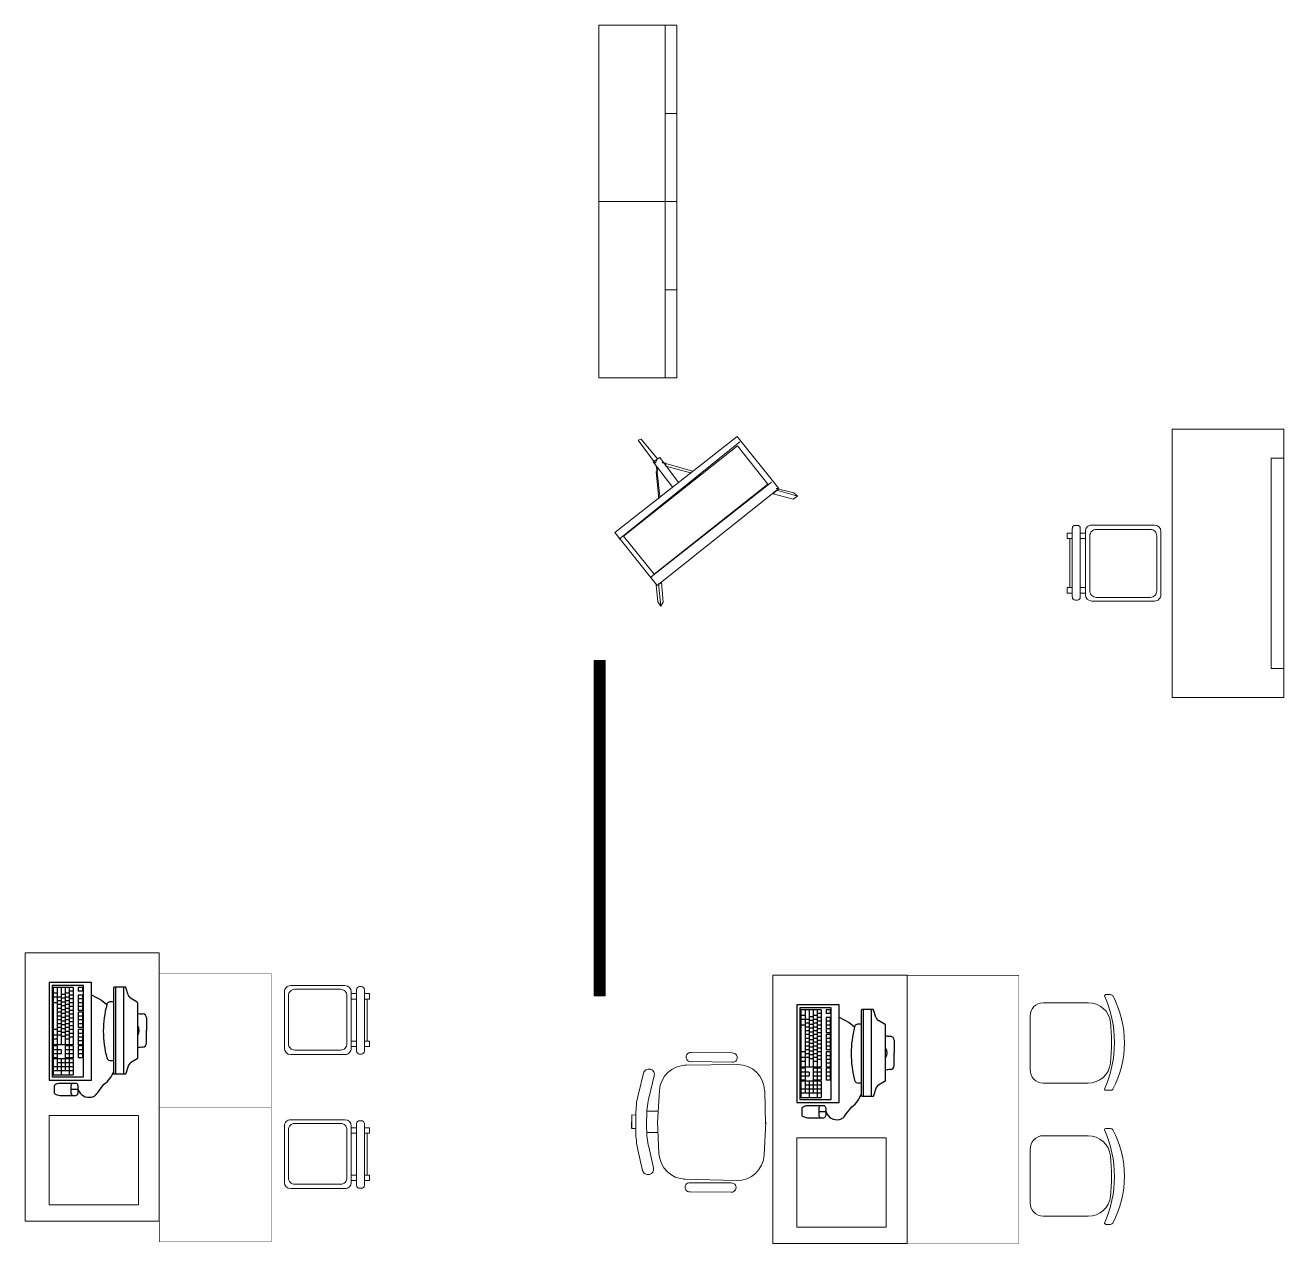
# Model space of a CAD drawing. Header units: millimetres. Extents: x -217756 to 263180, y 55413 to 130608.
# Drawn here: x -69696 to -64066, y 56005 to 61456 of the extents above; entities that cross this region are included whole.
import ezdxf

# ---------------------------------------------------------------- set-up
doc = ezdxf.new("R2010")
doc.units = ezdxf.units.MM
doc.linetypes.add('HIDDEN', pattern=[6, 4, -2])
doc.layers.add('ТХ_корр_25.03.26', color=1, linetype='Continuous', lineweight=30, plot=False)
doc.layers.add('ТХ_мебель передв', color=250, linetype='Continuous', lineweight=13)
doc.layers.add('ТХ_ОСНОВНОЙ', color=103, linetype='Continuous', lineweight=25)

# ---------------------------------------------------------------- blocks, each defined once
blk = doc.blocks.new('стул №3-5')
at = {"linetype": 'ByBlock', "extrusion": (-6.19742e-05, 0.000470712, 1)}
for p, q in [((-15372.7, 16664.9, 196.8), (-15348.5, 16664.9, 196.8)), ((-15372.7, 16664.9, 196.8), (-15372.7, 16641.7, 196.8)), ((-15348.5, 16641.7, 196.8), (-15348.5, 16664.9, 196.8)), ((-15128.7, 16664.9, 196.8), (-15104.4, 16664.9, 196.8)), ((-15128.7, 16664.9, 196.8), (-15128.7, 16641.7, 196.8)), ((-15104.4, 16641.7, 196.8), (-15104.4, 16664.9, 196.8)), ((-15407, 16627.7, 196.8), (-15407, 16619.9, 196.8)), ((-15086.8, 16641.7, 196.8), (-15393.1, 16641.7, 196.8)), ((-15348.5, 16653.3, 196.8), (-15128.7, 16653.3, 196.8)), ((-15072.8, 16619.9, 196.8), (-15072.8, 16627.7, 196.8)), ((-15393.1, 16605.9, 196.8), (-15086.8, 16605.9, 196.9)), ((-15372.7, 16605.9, 196.8), (-15372.7, 16583.2, 196.9)), ((-15348.5, 16583.2, 196.9), (-15348.5, 16605.9, 196.8)), ((-15128.7, 16605.9, 196.9), (-15128.7, 16583.2, 196.9)), ((-15104.4, 16583.2, 196.9), (-15104.4, 16605.9, 196.9))]:
    blk.add_line(p, q, dxfattribs=at)
at = {"ltscale": 100, "extrusion": (-6.19742e-05, 0.000470712, 1), "elevation": 205.6}
for points in [[(-15379.9, 16582.9), (-15097, 16582.9, -0.414169), (-15068.3, 16554.2), (-15068.3, 16274.2, -0.414258), (-15097, 16245.5), (-15379.9, 16245.5, -0.414169), (-15408.6, 16274.2), (-15408.6, 16554.2, -0.414258)], [(-15360.2, 16563.2), (-15113.6, 16563.2, -0.414214), (-15084.9, 16534.4), (-15084.9, 16292.6, -0.414214), (-15113.6, 16263.9), (-15360.2, 16263.9, -0.414214), (-15388.9, 16292.6), (-15388.9, 16534.4, -0.414214)]]:
    blk.add_lwpolyline(points, format="xyb", close=True, dxfattribs=at)
at = {"linetype": 'ByBlock', "extrusion": (-6.19742e-05, 0.000470712, 1)}
for centre, start, end in [((-15393, 16627.6, 205.6), 90, 180), ((-15393, 16619.8, 205.6), 180, 270), ((-15086.8, 16627.6, 205.6), 0, 90), ((-15086.8, 16619.8, 205.6), 270, 0)]:
    blk.add_arc(centre, 13.9, start, end, dxfattribs=at)
blk = doc.blocks.new('A$C3cc2d96b')
at = {"layer": 'ТХ_мебель передв', "xscale": -1, "rotation": 90}
blk.add_blockref('стул №3-5', (169863.8, -86789.4, -197), dxfattribs=at)
blk = doc.blocks.new('A$C34cbd993')
at = {"extrusion": (6.1078e-05, -0.000470829, 1)}
for p, q in [((148663.5, -73449.3, 0.1), (148663.5, -73705.8, 0)), ((148753.5, -73449.3, 0.1), (148663.5, -73449.3, 0.1)), ((148681.5, -73449.3, 0.1), (148681.5, -73705.8, 0)), ((148699.5, -73449.3, 0.1), (148699.5, -73705.8, 0)), ((148717.5, -73449.3, 0.1), (148717.5, -73705.8, 0)), ((148735.5, -73449.3, 0.1), (148735.5, -73705.8, 0)), ((148753.5, -73449.3, 0.1), (148753.5, -73705.8, 0)), ((148794, -73449.3, 0.1), (148776, -73449.3, 0.1)), ((148934.5, -73834.7, -0.1), (148934.5, -73449.5, 0.1)), ((148986.7, -73447.7, 0.1), (148936.3, -73447.7, 0.1)), ((148943.5, -73836.5, -0.1), (148943.5, -73447.7, 0.1)), ((148979.5, -73836.5, -0.1), (148979.5, -73447.7, 0.1)), ((148998.6, -73482.3, 0.1), (148988.5, -73449.5, 0.1)), ((149039.4, -73515.6, 0), (149010.1, -73497.3, 0)), ((149041.6, -73764.7, -0.1), (149041.6, -73519.5, 0)), ((152008.5, -73549.3, 0.1), (152008.5, -73805.8, 0)), ((152098.5, -73549.3, 0.1), (152008.5, -73549.3, 0.1)), ((152026.5, -73549.3, 0.1), (152026.5, -73805.8, 0)), ((152044.5, -73549.3, 0.1), (152044.5, -73805.8, 0)), ((152062.5, -73549.3, 0.1), (152062.5, -73805.8, 0)), ((152080.5, -73549.3, 0.1), (152080.5, -73805.8, 0)), ((152098.5, -73549.3, 0.1), (152098.5, -73805.8, 0)), ((152139, -73549.3, 0.1), (152121, -73549.3, 0.1)), ((152279.5, -73934.6, -0.1), (152279.5, -73549.4, 0.1)), ((152331.7, -73547.6, 0.1), (152281.3, -73547.6, 0.1)), ((152288.5, -73936.4, -0.1), (152288.5, -73547.6, 0.1)), ((152324.5, -73936.4, -0.1), (152324.5, -73547.6, 0.1)), ((152343.5, -73582.3, 0.1), (152333.5, -73549.4, 0.1)), ((149080.6, -73585.7, 0), (149080.6, -73642.1, 0)), ((152384.4, -73615.6, 0), (152355.1, -73597.3, 0)), ((152386.6, -73864.6, -0.1), (152386.6, -73619.4, 0)), ((149080.6, -73698.5, -0.1), (149080.6, -73642.1, 0)), ((152425.6, -73685.7, 0), (152425.6, -73742, 0)), ((148663.5, -73710.3, 0), (148663.5, -73764.3, -0.1)), ((148681.5, -73710.3, 0), (148681.5, -73764.3, -0.1)), ((148699.5, -73728.3, 0), (148699.5, -73746.3, -0.1)), ((148717.5, -73710.3, 0), (148717.5, -73764.3, -0.1)), ((148735.5, -73710.3, 0), (148735.5, -73764.3, -0.1)), ((148753.5, -73710.3, 0), (148753.5, -73764.3, -0.1)), ((152425.6, -73798.4, -0.1), (152425.6, -73742, 0)), ((148663.5, -73768.8, -0.1), (148663.5, -73840.8, -0.1)), ((148681.5, -73768.8, -0.1), (148681.5, -73822.8, -0.1)), ((148699.5, -73768.8, -0.1), (148699.5, -73840.8, -0.1)), ((148717.5, -73768.8, -0.1), (148717.5, -73822.8, -0.1)), ((148735.5, -73768.8, -0.1), (148735.5, -73840.8, -0.1)), ((148753.5, -73768.8, -0.1), (148753.5, -73840.8, -0.1)), ((148998.6, -73801.9, -0.1), (148988.5, -73834.7, -0.1)), ((149039.4, -73768.6, -0.1), (149010.1, -73786.9, -0.1)), ((148663.5, -73840.8, -0.1), (148753.5, -73840.8, -0.1)), ((148986.7, -73836.5, -0.1), (148936.3, -73836.5, -0.1)), ((152008.5, -73810.3, 0), (152008.5, -73864.3, -0.1)), ((152026.5, -73810.3, 0), (152026.5, -73864.3, -0.1)), ((152044.5, -73828.3, 0), (152044.5, -73846.3, -0.1)), ((152062.5, -73810.3, 0), (152062.5, -73864.3, -0.1)), ((152080.5, -73810.3, 0), (152080.5, -73864.3, -0.1)), ((152098.5, -73810.3, 0), (152098.5, -73864.3, -0.1)), ((152008.5, -73868.8, -0.1), (152008.5, -73940.8, -0.1)), ((152026.5, -73868.8, -0.1), (152026.5, -73922.8, -0.1)), ((152044.5, -73868.8, -0.1), (152044.5, -73940.8, -0.1)), ((152062.5, -73868.8, -0.1), (152062.5, -73922.8, -0.1)), ((152080.5, -73868.8, -0.1), (152080.5, -73940.8, -0.1)), ((152098.5, -73868.8, -0.1), (152098.5, -73940.8, -0.1)), ((152343.5, -73901.8, -0.1), (152333.5, -73934.6, -0.1)), ((152384.4, -73868.5, -0.1), (152355.1, -73886.8, -0.1)), ((152008.5, -73940.8, -0.1), (152098.5, -73940.8, -0.1)), ((152331.7, -73936.4, -0.1), (152281.3, -73936.4, -0.1))]:
    blk.add_line(p, q, dxfattribs=at)
for points, elevation in [([(148645.5, -73426.8), (148645.5, -73863.3), (148834.5, -73863.3), (148834.5, -73426.8)], 43.8), ([(148659, -73440.3), (148659, -73849.8), (148798.5, -73849.8), (148798.5, -73440.3)], 43.8), ([(151990.5, -73526.7), (151990.5, -73963.2), (152179.5, -73963.2), (152179.5, -73526.7)], 44), ([(152004, -73540.2), (152004, -73949.7), (152143.5, -73949.7), (152143.5, -73540.2)], 44)]:
    blk.add_lwpolyline(points, close=True, dxfattribs=dict(at, elevation=elevation))
for points, elevation in [([(148753.5, -73466.4), (148735.5, -73466.4)], 43.8), ([(148776, -73449.3), (148776, -73466.4)], 43.8), ([(148794, -73466.4), (148776, -73466.4)], 43.8), ([(148794, -73449.3), (148794, -73466.4)], 43.8), ([(148681.5, -73474.9), (148663.5, -73474.9)], 43.8), ([(148681.5, -73492), (148663.5, -73492)], 43.8), ([(148681.5, -73517.7), (148663.5, -73517.7)], 43.8), ([(148699.5, -73492), (148681.5, -73492)], 43.8), ([(148699.5, -73509.1), (148681.5, -73509.1)], 43.8), ([(148699.5, -73526.2), (148681.5, -73526.2)], 43.8), ([(148717.5, -73480.4), (148699.5, -73480.4)], 43.8), ([(148717.5, -73497.5), (148699.5, -73497.5)], 43.8), ([(148717.5, -73514.6), (148699.5, -73514.6)], 43.8), ([(148735.5, -73474.9), (148717.5, -73474.9)], 43.8), ([(148735.5, -73492), (148717.5, -73492)], 43.8), ([(148735.5, -73509.1), (148717.5, -73509.1)], 43.8), ([(148735.5, -73526.2), (148717.5, -73526.2)], 43.8), ([(148753.5, -73483.5), (148735.5, -73483.5)], 43.8), ([(148753.5, -73500.6), (148735.5, -73500.6)], 43.8), ([(148753.5, -73517.7), (148735.5, -73517.7)], 43.8), ([(148776, -73483.5), (148776, -73551.9)], 43.8), ([(148794, -73483.5), (148776, -73483.5)], 43.8), ([(148794, -73500.6), (148776, -73500.6)], 43.8), ([(148794, -73517.7), (148776, -73517.7)], 43.8), ([(148794, -73483.5), (148794, -73551.9)], 43.8), ([(148834.5, -73482.3), (148879, -73505.8), (148903.4, -73525.4)], 43.8), ([(148699.5, -73543.3), (148681.5, -73543.3)], 43.8), ([(148699.5, -73560.4), (148681.5, -73560.4)], 43.8), ([(148699.5, -73577.5), (148681.5, -73577.5)], 43.8), ([(148717.5, -73531.7), (148699.5, -73531.7)], 43.8), ([(148717.5, -73548.8), (148699.5, -73548.8)], 43.8), ([(148717.5, -73565.9), (148699.5, -73565.9)], 43.8), ([(148717.5, -73583), (148699.5, -73583)], 43.8), ([(148735.5, -73543.3), (148717.5, -73543.3)], 43.8), ([(148735.5, -73560.4), (148717.5, -73560.4)], 43.8), ([(148735.5, -73577.5), (148717.5, -73577.5)], 43.8), ([(148753.5, -73534.8), (148735.5, -73534.8)], 43.8), ([(148753.5, -73551.9), (148735.5, -73551.9)], 43.8), ([(148753.5, -73569), (148735.5, -73569)], 43.8), ([(148794, -73534.8), (148776, -73534.8)], 43.8), ([(148794, -73551.9), (148776, -73551.9)], 43.8), ([(148776, -73560.4), (148776, -73628.8)], 43.8), ([(148794, -73560.4), (148776, -73560.4)], 43.8), ([(148794, -73577.5), (148776, -73577.5)], 43.8), ([(148794, -73560.4), (148794, -73628.8)], 43.8), ([(152026.5, -73574.9), (152008.5, -73574.9)], 44), ([(152062.5, -73580.3), (152044.5, -73580.3)], 44), ([(152080.5, -73574.9), (152062.5, -73574.9)], 44), ([(152098.5, -73566.3), (152080.5, -73566.3)], 44), ([(152098.5, -73583.4), (152080.5, -73583.4)], 44), ([(152121, -73549.2), (152121, -73566.3)], 44), ([(152139, -73566.3), (152121, -73566.3)], 44), ([(152121, -73583.4), (152121, -73651.8)], 44), ([(152139, -73583.4), (152121, -73583.4)], 44), ([(152139, -73549.2), (152139, -73566.3)], 44), ([(152139, -73583.4), (152139, -73651.8)], 44), ([(152179.5, -73582.3), (152224, -73605.8), (152248.4, -73625.4)], 44), ([(148681.5, -73637.4), (148663.5, -73637.4)], 43.8), ([(148699.5, -73594.6), (148681.5, -73594.6)], 43.8), ([(148699.5, -73611.7), (148681.5, -73611.7)], 43.8), ([(148699.5, -73628.8), (148681.5, -73628.8)], 43.8), ([(148717.5, -73600.1), (148699.5, -73600.1)], 43.8), ([(148717.5, -73617.2), (148699.5, -73617.2)], 43.8), ([(148717.5, -73634.3), (148699.5, -73634.3)], 43.8), ([(148735.5, -73594.6), (148717.5, -73594.6)], 43.8), ([(148735.5, -73611.7), (148717.5, -73611.7)], 43.8), ([(148735.5, -73628.8), (148717.5, -73628.8)], 43.8), ([(148753.5, -73586.1), (148735.5, -73586.1)], 43.8), ([(148753.5, -73603.2), (148735.5, -73603.2)], 43.8), ([(148753.5, -73620.3), (148735.5, -73620.3)], 43.8), ([(148753.5, -73637.4), (148735.5, -73637.4)], 43.8), ([(148794, -73594.6), (148776, -73594.6)], 43.8), ([(148794, -73611.7), (148776, -73611.7)], 43.8), ([(148794, -73628.8), (148776, -73628.8)], 43.8), ([(148776, -73637.4), (148776, -73705.8)], 43.8), ([(148794, -73637.4), (148776, -73637.4)], 43.8), ([(148794, -73637.4), (148794, -73705.8)], 43.8), ([(152026.5, -73592), (152008.5, -73592)], 44), ([(152026.5, -73617.6), (152008.5, -73617.6)], 44), ([(152044.5, -73592), (152026.5, -73592)], 44), ([(152044.5, -73609.1), (152026.5, -73609.1)], 44), ([(152044.5, -73626.2), (152026.5, -73626.2)], 44), ([(152062.5, -73597.4), (152044.5, -73597.4)], 44), ([(152062.5, -73614.5), (152044.5, -73614.5)], 44), ([(152062.5, -73631.6), (152044.5, -73631.6)], 44), ([(152080.5, -73592), (152062.5, -73592)], 44), ([(152080.5, -73609.1), (152062.5, -73609.1)], 44), ([(152080.5, -73626.2), (152062.5, -73626.2)], 44), ([(152098.5, -73600.5), (152080.5, -73600.5)], 44), ([(152098.5, -73617.6), (152080.5, -73617.6)], 44), ([(152098.5, -73634.7), (152080.5, -73634.7)], 44), ([(152139, -73600.5), (152121, -73600.5)], 44), ([(152139, -73617.6), (152121, -73617.6)], 44), ([(152139, -73634.7), (152121, -73634.7)], 44), ([(148681.5, -73663), (148663.5, -73663)], 43.8), ([(148681.5, -73680.1), (148663.5, -73680.1)], 43.8), ([(148699.5, -73645.9), (148681.5, -73645.9)], 43.8), ([(148699.5, -73663), (148681.5, -73663)], 43.8), ([(148717.5, -73651.4), (148699.5, -73651.4)], 43.8), ([(148717.5, -73668.5), (148699.5, -73668.5)], 43.8), ([(148735.5, -73645.9), (148717.5, -73645.9)], 43.8), ([(148735.5, -73663), (148717.5, -73663)], 43.8), ([(148735.5, -73680.1), (148717.5, -73680.1)], 43.8), ([(148753.5, -73654.5), (148735.5, -73654.5)], 43.8), ([(148753.5, -73671.6), (148735.5, -73671.6)], 43.8), ([(148794, -73654.5), (148776, -73654.5)], 43.8), ([(148794, -73671.6), (148776, -73671.6)], 43.8), ([(148794, -73688.7), (148776, -73688.7)], 43.8), ([(152044.5, -73643.3), (152026.5, -73643.3)], 44), ([(152044.5, -73660.4), (152026.5, -73660.4)], 44), ([(152044.5, -73677.5), (152026.5, -73677.5)], 44), ([(152044.5, -73694.6), (152026.5, -73694.6)], 44), ([(152062.5, -73648.7), (152044.5, -73648.7)], 44), ([(152062.5, -73665.8), (152044.5, -73665.8)], 44), ([(152062.5, -73682.9), (152044.5, -73682.9)], 44), ([(152080.5, -73643.3), (152062.5, -73643.3)], 44), ([(152080.5, -73660.4), (152062.5, -73660.4)], 44), ([(152080.5, -73677.5), (152062.5, -73677.5)], 44), ([(152080.5, -73694.6), (152062.5, -73694.6)], 44), ([(152098.5, -73651.8), (152080.5, -73651.8)], 44), ([(152098.5, -73668.9), (152080.5, -73668.9)], 44), ([(152098.5, -73686), (152080.5, -73686)], 44), ([(152139, -73651.8), (152121, -73651.8)], 44), ([(152121, -73660.4), (152121, -73728.8)], 44), ([(152139, -73660.4), (152121, -73660.4)], 44), ([(152139, -73677.5), (152121, -73677.5)], 44), ([(152139, -73694.6), (152121, -73694.6)], 44), ([(152139, -73660.4), (152139, -73728.8)], 44), ([(148753.5, -73705.8), (148663.5, -73705.8)], 43.8), ([(148681.5, -73710.3), (148663.5, -73710.3)], 43.8), ([(148699.5, -73728.3), (148663.5, -73728.3)], 43.8), ([(148699.5, -73746.3), (148663.5, -73746.3)], 43.8), ([(148753.5, -73710.3), (148717.5, -73710.3)], 43.8), ([(148753.5, -73728.3), (148717.5, -73728.3)], 43.8), ([(148753.5, -73746.3), (148717.5, -73746.3)], 43.8), ([(148794, -73705.8), (148776, -73705.8)], 43.8), ([(148776, -73710.3), (148776, -73764.3)], 43.8), ([(148794, -73710.3), (148776, -73710.3)], 43.8), ([(148794, -73728.3), (148776, -73728.3)], 43.8), ([(148794, -73746.3), (148776, -73746.3)], 43.8), ([(148794, -73710.3), (148794, -73764.3)], 43.8), ([(152026.5, -73737.3), (152008.5, -73737.3)], 44), ([(152044.5, -73711.7), (152026.5, -73711.7)], 44), ([(152044.5, -73728.8), (152026.5, -73728.8)], 44), ([(152044.5, -73745.9), (152026.5, -73745.9)], 44), ([(152062.5, -73700), (152044.5, -73700)], 44), ([(152062.5, -73717.1), (152044.5, -73717.1)], 44), ([(152062.5, -73734.2), (152044.5, -73734.2)], 44), ([(152062.5, -73751.3), (152044.5, -73751.3)], 44), ([(152080.5, -73711.7), (152062.5, -73711.7)], 44), ([(152080.5, -73728.8), (152062.5, -73728.8)], 44), ([(152080.5, -73745.9), (152062.5, -73745.9)], 44), ([(152098.5, -73703.1), (152080.5, -73703.1)], 44), ([(152098.5, -73720.2), (152080.5, -73720.2)], 44), ([(152098.5, -73737.3), (152080.5, -73737.3)], 44), ([(152139, -73711.7), (152121, -73711.7)], 44), ([(152139, -73728.8), (152121, -73728.8)], 44), ([(152121, -73737.3), (152121, -73805.7)], 44), ([(152139, -73737.3), (152121, -73737.3)], 44), ([(152139, -73737.3), (152139, -73805.7)], 44), ([(148681.5, -73764.3), (148663.5, -73764.3)], 43.8), ([(148753.5, -73768.8), (148663.5, -73768.8)], 43.8), ([(148753.5, -73804.8), (148663.5, -73804.8)], 43.8), ([(148753.5, -73786.8), (148681.5, -73786.8)], 43.8), ([(148753.5, -73764.3), (148717.5, -73764.3)], 43.8), ([(148794, -73764.3), (148776, -73764.3)], 43.8), ([(148794, -73764.3), (148776, -73764.3)], 43.8), ([(152026.5, -73763), (152008.5, -73763)], 44), ([(152026.5, -73780.1), (152008.5, -73780.1)], 44), ([(152098.5, -73805.7), (152008.5, -73805.7)], 44), ([(152044.5, -73763), (152026.5, -73763)], 44), ([(152062.5, -73768.4), (152044.5, -73768.4)], 44), ([(152080.5, -73763), (152062.5, -73763)], 44), ([(152080.5, -73780.1), (152062.5, -73780.1)], 44), ([(152098.5, -73754.4), (152080.5, -73754.4)], 44), ([(152098.5, -73771.5), (152080.5, -73771.5)], 44), ([(152139, -73754.4), (152121, -73754.4)], 44), ([(152139, -73771.5), (152121, -73771.5)], 44), ([(152139, -73788.6), (152121, -73788.6)], 44), ([(152139, -73805.7), (152121, -73805.7)], 44), ([(148753.5, -73822.8), (148663.5, -73822.8)], 43.8), ([(152026.5, -73810.2), (152008.5, -73810.2)], 44), ([(152044.5, -73828.2), (152008.5, -73828.2)], 44), ([(152044.5, -73846.2), (152008.5, -73846.2)], 44), ([(152026.5, -73864.2), (152008.5, -73864.2)], 44), ([(152098.5, -73810.2), (152062.5, -73810.2)], 44), ([(152098.5, -73828.2), (152062.5, -73828.2)], 44), ([(152098.5, -73846.2), (152062.5, -73846.2)], 44), ([(152098.5, -73864.2), (152062.5, -73864.2)], 44), ([(152121, -73810.2), (152121, -73864.2)], 44), ([(152139, -73810.2), (152121, -73810.2)], 44), ([(152139, -73828.2), (152121, -73828.2)], 44), ([(152139, -73846.2), (152121, -73846.2)], 44), ([(152139, -73864.2), (152121, -73864.2)], 44), ([(152139, -73864.2), (152121, -73864.2)], 44), ([(152139, -73810.2), (152139, -73864.2)], 44), ([(148775.4, -73905.4), (148742.6, -73905.4)], 43.7), ([(152098.5, -73868.7), (152008.5, -73868.7)], 44), ([(152098.5, -73904.7), (152008.5, -73904.7)], 44), ([(152098.5, -73886.7), (152026.5, -73886.7)], 44), ([(152098.5, -73922.7), (152008.5, -73922.7)], 44), ([(152120.4, -74005.4), (152087.6, -74005.4)], 44)]:
    blk.add_lwpolyline(points, dxfattribs=dict(at, elevation=elevation))
for points, elevation in [([(148775.4, -73905.4, 0.397637), (148835.5, -73939.3, 0.110351), (148852, -73932.1, 0.08312), (148865.5, -73915, 0.014729), (148890.5, -73882.5, 0.170175), (148934.5, -73823.4, -0.037673)], 43.8), ([(148754, -73878.4, 0.114539), (148749.7, -73879.4, 0.103755), (148745.9, -73882.4, 0.091433), (148743.5, -73886.6, 0.084292), (148742.6, -73891.9), (148742.6, -73918.9, 0.084292), (148743.5, -73924.2, 0.091433), (148745.9, -73928.5, 0.103755), (148749.7, -73931.4, 0.114539), (148754, -73932.4, 0.114539)], 43.7), ([(152120.4, -74005.4, 0.397637), (152180.5, -74039.3, 0.110351), (152197, -74032, 0.08312), (152210.5, -74014.9, 0.014729), (152235.5, -73982.5, 0.170175), (152279.5, -73923.3, -0.037673)], 44), ([(152099, -73978.4, 0.114539), (152094.7, -73979.4, 0.103755), (152090.9, -73982.3, 0.091433), (152088.5, -73986.6, 0.084292), (152087.6, -73991.9), (152087.6, -74018.9, 0.084292), (152088.5, -74024.1, 0.091433), (152090.9, -74028.4, 0.103755), (152094.7, -74031.4, 0.114539), (152099, -74032.4, 0.114539)], 44)]:
    blk.add_lwpolyline(points, format="xyb", dxfattribs=dict(at, elevation=elevation))
for points, elevation in [([(148667.4, -73891.9), (148667.4, -73918.9, 0.19919), (148669.2, -73923.3, 0.098412), (148677, -73928.5, 0.055653), (148686.7, -73931.3, 0.042416), (148700.1, -73932.4), (148764, -73932.4, 0.114539), (148768.3, -73931.4, 0.103755), (148772.1, -73928.5, 0.091433), (148774.5, -73924.2, 0.084292), (148775.4, -73918.9), (148775.4, -73891.9, 0.084292), (148774.5, -73886.6, 0.091433), (148772.1, -73882.4, 0.103755), (148768.3, -73879.4, 0.114539), (148764, -73878.4), (148700.1, -73878.4, 0.042416), (148686.7, -73879.5, 0.055653), (148677, -73882.4, 0.098412), (148669.2, -73887.5, 0.19919)], 43.7), ([(152012.4, -73991.9), (152012.4, -74018.9, 0.19919), (152014.2, -74023.2, 0.098412), (152022, -74028.4, 0.055653), (152031.7, -74031.2, 0.042416), (152045, -74032.4), (152109, -74032.4, 0.114539), (152113.3, -74031.4, 0.103755), (152117, -74028.4, 0.091433), (152119.5, -74024.1, 0.084292), (152120.4, -74018.9), (152120.4, -73991.9, 0.084292), (152119.5, -73986.6, 0.091433), (152117, -73982.3, 0.103755), (152113.3, -73979.4, 0.114539), (152109, -73978.4), (152045, -73978.4, 0.042416), (152031.7, -73979.5, 0.055653), (152022, -73982.3, 0.098412), (152014.2, -73987.5, 0.19919)], 44)]:
    blk.add_lwpolyline(points, format="xyb", close=True, dxfattribs=dict(at, elevation=elevation))
for centre, radius, start, end in [((148936.3, -73449.5, 43.8), 1.8, 90, 180), ((148986.7, -73449.5, 43.8), 1.8, 0, 90), ((149365.2, -73647, 43.8), 477.4, 165.2557, 179.77), ((148920.5, -73531.2, 43.8), 18, 82.824, 161.1967), ((148902.2, -73676.4, 43.8), 164.3, 78.6563, 82.824), ((149024.4, -73474.4, 43.8), 27, 197.0054, 238.0324), ((149037.1, -73519.5, 43.8), 4.5, 0, 59.521), ((149079.9, -73311.9, 43.8), 256.3, 261.4005, 266.3696), ((149062.6, -73585.7, 43.8), 18, 0, 86.3696), ((152281.3, -73549.4, 44), 1.8, 90, 180), ((152331.7, -73549.4, 44), 1.8, 0, 90), ((152369.4, -73574.4, 44), 27, 197.0054, 238.0324), ((149014.8, -73642.1, 43.8), 33.8, 322.618, 37.382), ((152710.1, -73746.9, 44), 477.4, 165.2557, 179.77), ((152265.5, -73631.2, 44), 18, 82.824, 161.1967), ((152247.2, -73776.3, 44), 164.3, 78.6563, 82.824), ((152382.1, -73619.4, 44), 4.5, 0, 59.521), ((149365.2, -73643.1, 43.8), 477.4, 180.23, 194.7443), ((152424.9, -73411.9, 44), 256.3, 261.4005, 266.3696), ((152407.6, -73685.7, 44), 18, 0, 86.3696), ((149079.9, -73972.2, 43.8), 256.3, 93.6304, 98.5995), ((149062.6, -73698.4, 43.8), 18, 273.6304, 0), ((152710.1, -73743.1, 44), 477.4, 180.23, 194.7443), ((152359.8, -73742, 44), 33.8, 322.618, 37.382), ((148920.5, -73758.8, 43.8), 18, 198.8033, 277.176), ((148902.2, -73613.7, 43.8), 164.3, 277.176, 281.3437), ((149024.4, -73809.8, 43.8), 27, 121.9676, 162.9946), ((149037.1, -73764.7, 43.8), 4.5, 300.479, 0), ((152407.6, -73798.4, 44), 18, 273.6304, 0), ((148936.3, -73834.7, 43.8), 1.8, 180, 270), ((148986.7, -73834.7, 43.8), 1.8, 270, 0), ((152265.5, -73858.8, 44), 18, 198.8033, 277.176), ((152382.1, -73864.6, 44), 4.5, 300.479, 0), ((152424.9, -74072.2, 44), 256.3, 93.6304, 98.5995), ((152247.2, -73713.6, 44), 164.3, 277.176, 281.3437), ((152369.4, -73909.7, 44), 27, 121.9676, 162.9946), ((152281.3, -73934.6, 44), 1.8, 180, 270), ((152331.7, -73934.6, 44), 1.8, 270, 0)]:
    blk.add_arc(centre, radius, start, end, dxfattribs=at)
blk = doc.blocks.new('стул 5  340х340')
at = {"linetype": 'ByBlock', "extrusion": (-6.19742e-05, 0.000470712, 1)}
for p, q in [((-15340.7, 16664.9, 196.8), (-15316.5, 16664.9, 196.8)), ((-15340.7, 16664.9, 196.8), (-15340.7, 16641.7, 196.8)), ((-15316.5, 16641.7, 196.8), (-15316.5, 16664.9, 196.8)), ((-15128.7, 16664.9, 196.8), (-15104.4, 16664.9, 196.8)), ((-15128.7, 16664.9, 196.8), (-15128.7, 16641.7, 196.8)), ((-15104.4, 16641.7, 196.8), (-15104.4, 16664.9, 196.8)), ((-15375, 16627.7, 196.8), (-15375, 16619.9, 196.8)), ((-15086.8, 16641.7, 196.8), (-15361.1, 16641.7, 196.8)), ((-15316.5, 16653.3, 196.8), (-15128.7, 16653.3, 196.8)), ((-15072.8, 16619.9, 196.8), (-15072.8, 16627.7, 196.8)), ((-15361.1, 16605.9, 196.8), (-15086.8, 16605.9, 196.9)), ((-15340.7, 16605.9, 196.8), (-15340.7, 16583.2, 196.9)), ((-15316.5, 16583.2, 196.9), (-15316.5, 16605.9, 196.8)), ((-15128.7, 16605.9, 196.9), (-15128.7, 16583.2, 196.9)), ((-15104.4, 16583.2, 196.9), (-15104.4, 16605.9, 196.9))]:
    blk.add_line(p, q, dxfattribs=at)
at = {"ltscale": 100, "extrusion": (-6.19742e-05, 0.000470712, 1), "elevation": 205.6}
for points in [[(-15347.9, 16582.9), (-15097, 16582.9, -0.414169), (-15068.3, 16554.2), (-15068.3, 16312.2, -0.414258), (-15097, 16283.5), (-15347.9, 16283.5, -0.414169), (-15376.6, 16312.2), (-15376.6, 16554.2, -0.414258)], [(-15328.2, 16563.2), (-15113.6, 16563.2, -0.414214), (-15084.9, 16534.4), (-15084.9, 16330.6, -0.414214), (-15113.6, 16301.9), (-15328.2, 16301.9, -0.414214), (-15356.9, 16330.6), (-15356.9, 16534.4, -0.414214)]]:
    blk.add_lwpolyline(points, format="xyb", close=True, dxfattribs=at)
at = {"linetype": 'ByBlock', "extrusion": (-6.19742e-05, 0.000470712, 1)}
for centre, start, end in [((-15361, 16627.6, 205.6), 90, 180), ((-15361, 16619.8, 205.6), 180, 270), ((-15086.8, 16627.6, 205.6), 0, 90), ((-15086.8, 16619.8, 205.6), 270, 0)]:
    blk.add_arc(centre, 13.9, start, end, dxfattribs=at)
blk = doc.blocks.new('A$C8c173fd4')
at = {"layer": 'ТХ_мебель передв', "ltscale": 100, "xscale": -1, "rotation": 270}
for p in [(-20754.2, 16922.4, -197), (-20754.2, 16322.4, -197)]:
    blk.add_blockref('стул 5  340х340', p, dxfattribs=at)
blk = doc.blocks.new('Шкаф канцелярский закрытый')
at = {"layer": 'ТХ_мебель передв'}
blk.add_lwpolyline([(207495.5, -155297.4), (207495.5, -154508.5), (207146, -154508.5), (207146, -155297.4)], close=True, dxfattribs=at)
for points in [[(207199, -154508.5), (207199, -155297.4)], [(207199, -154902.9), (207146, -154902.9)]]:
    blk.add_lwpolyline(points, dxfattribs=at)
blk = doc.blocks.new('A$Cca3a9a96')
at = {"layer": 'ТХ_ОСНОВНОЙ', "rotation": 180}
for p in [(204431, -149147.4), (204431, -149936.2)]:
    blk.add_blockref('Шкаф канцелярский закрытый', p, dxfattribs=at)
blk = doc.blocks.new('Стул ученический регулируемый по высоте №3-№5')
at = {"layer": 'ТХ_мебель передв'}
for p, q in [((256829.7, -152832), (256808.6, -152832)), ((256528.1, -152863.8), (256729.2, -152863.8)), ((256469.9, -153165.4), (256469.9, -152927.3)), ((256528.1, -153223.6), (256729.2, -153223.6)), ((256808.6, -153260.7), (256803.3, -153255.4)), ((256829.7, -153260.7), (256808.6, -153260.7))]:
    blk.add_line(p, q, dxfattribs=at)
for centre, radius, start, end in [((256324.8, -153046.3), 522.2, 336.4028, 23.5972), ((256727.7, -152966.5), 102.8, 7.1143, 89.1875), ((255751.7, -153045.8), 1082, 355.0613, 4.8806), ((256528.6, -153164.9), 58.7, 180.4856, 269.5174)]:
    blk.add_arc(centre, radius, start, end, dxfattribs=at)
for points in [[(256803.3, -152837.3), (256803.3, -152832), (256803.3, -152832), (256808.6, -152832)], [(256829.7, -152832), (256835, -152832), (256835, -152832), (256840.3, -152837.3)], [(256840.3, -152837.3), (256909.1, -152964.3), (256909.1, -153123.1), (256840.3, -153255.4)], [(256469.9, -152927.3), (256469.9, -152890.2), (256496.4, -152863.8), (256528.1, -152863.8)], [(256829.7, -153133.7), (256824.5, -153186.6), (256782.1, -153223.6), (256729.2, -153223.6)], [(256840.3, -153255.4), (256835, -153255.4), (256835, -153260.7), (256829.7, -153260.7)]]:
    blk.add_open_spline(points, degree=3, dxfattribs=at)
blk = doc.blocks.new('A$Cb2af5ded')
at = {"layer": 'ТХ_мебель передв', "xscale": -1, "rotation": 180}
blk.add_blockref('Стул ученический регулируемый по высоте №3-№5', (-257604.9, -151446.4), dxfattribs=at)
at = {"layer": 'ТХ_мебель передв'}
blk.add_blockref('Стул ученический регулируемый по высоте №3-№5', (-257604.9, 154046.4), dxfattribs=at)
blk = doc.blocks.new('Стол ученический двухместный регулируемый по высоте №3-№5')
at = {"layer": 'ТХ_мебель передв', "const_width": 2}
blk.add_lwpolyline([(255919.9, -152446.4), (256419.9, -152446.4), (256419.9, -153646.4), (255919.9, -153646.4)], close=True, dxfattribs=at)
blk = doc.blocks.new('A$Cfdb233cd')
at = {"layer": 'ТХ_мебель передв'}
blk.add_blockref('Стол ученический двухместный регулируемый по высоте №3-№5', (-257604.9, 154346.4), dxfattribs=at)
blk = doc.blocks.new('стол логопеда с рул.жал.')
for points in [[(-2959.4, -139137.2), (-1759.4, -139137.2), (-1759.4, -139637.2), (-2959.4, -139637.2)], [(-2829.4, -139137.2), (-1889.4, -139137.2), (-1889.4, -139193.7), (-2829.4, -139193.7)]]:
    blk.add_lwpolyline(points, close=True)
blk = doc.blocks.new('A$Ceeacc54a')
at = {"layer": 'ТХ_мебель передв', "xscale": -1, "rotation": 270}
blk.add_blockref('стол логопеда с рул.жал.', (139137.2, 6101.9), dxfattribs=at)
blk = doc.blocks.new('Мольберт')
at = {"layer": 'ТХ_мебель передв', "lineweight": 0, "ltscale": 100, "transparency": 33554687}
for p, q in [((276894.3, -54030.8), (277534.6, -54295.3)), ((276815, -54237.1), (277444.7, -54507)), ((277444.7, -54639.3), (277423.5, -54544))]:
    blk.add_line(p, q, dxfattribs=at)
for points in [[(277291.2, -54009.6), (277333.5, -53903.8), (277322.9, -53893.2), (277270, -54009.6)], [(276793.8, -54279.5), (277434.1, -54549.3), (277550.5, -54274.2), (276910.2, -53999)], [(276830.8, -54242.4), (277428.8, -54496.4), (277513.5, -54295.3), (276915.5, -54041.3)], [(277254.2, -54030.8), (277259.5, -54020.2), (277238.3, -54036.1)], [(277285.9, -54036.1), (277291.2, -54036.1), (277291.2, -54051.9)], [(277444.7, -54639.3), (277423.5, -54628.7), (277402.3, -54538.8), (277434.1, -54549.3), (277428.8, -54538.8), (277449.9, -54618.1)]]:
    blk.add_lwpolyline(points, close=True, dxfattribs=at)
for points in [[(277148.3, -54099.6), (277238.3, -54036.1), (277238.3, -54030.8), (277137.7, -54099.6)], [(277243.6, -54141.9), (277301.8, -54014.9), (277270, -53999), (277211.8, -54131.3)], [(277307.1, -54168.3), (277280.6, -54057.2), (277291.2, -54051.9), (277317.7, -54173.6)], [(276804.4, -54279.5), (276719.7, -54337.7), (276740.9, -54337.7), (276815, -54290), (276793.8, -54279.5), (276793.8, -54274.2), (276730.3, -54316.5), (276719.7, -54337.7)]]:
    blk.add_lwpolyline(points, dxfattribs=at)
blk = doc.blocks.new('A$C2d392c02')
at = {"layer": 'ТХ_ОСНОВНОЙ', "rotation": 61.41392301947085}
blk.add_blockref('Мольберт', (-182905, -213437.1), dxfattribs=at)
blk = doc.blocks.new('стол с тумбой 1200х600')
blk.add_lwpolyline([(-19012.2, 19801.1), (-19012.2, 21001.1), (-19612.2, 21001.1), (-19612.2, 19801.1)], close=True)
at = {"linetype": 'HIDDEN', "ltscale": 0.1}
blk.add_lwpolyline([(-19505.4, 19874.7), (-19105.4, 19874.7), (-19105.4, 20274.7), (-19505.4, 20274.7)], close=True, dxfattribs=at)
blk = doc.blocks.new('М-60')
at = {"extrusion": (-6.19742e-05, 0.000470712, 1)}
for p, q in [((7035202.1, 1186569.5, -0.1), (7035439, 1186576.2, -0.1)), ((7035415.4, 1186627.5, -0.2), (7035231.8, 1186626.6, -0.2)), ((7035232, 1186585.7, -0.1), (7035415.6, 1186586.5, -0.1)), ((7034998.3, 1186437.9, -0.1), (7035019.7, 1186530.9, -0.1)), ((7035068.3, 1186519.6, -0.1), (7035046.7, 1186425.8, -0.1)), ((7035049.2, 1186548.9, -0.1), (7035050.6, 1186548.5, -0.1)), ((7035563.1, 1186460.5, -0.1), (7035569.8, 1186312.9, 0)), ((7035085.8, 1186312.9, 0), (7035092.5, 1186454.7, -0.1)), ((7034989, 1186312.9, 0), (7034989, 1186356.2, -0.1)), ((7035037.8, 1186361.3, -0.1), (7035088.1, 1186361.3, -0.1)), ((7034971.3, 1186282.6, 0), (7034970.4, 1186343.1, -0.1)), ((7034989, 1186343.1, -0.1), (7034970.8, 1186343.1, -0.1)), ((7034970.8, 1186343.1, -0.1), (7034970.8, 1186282.6, 0)), ((7034989, 1186312.9, 0), (7034989, 1186343.1, -0.1)), ((7034989, 1186313.2, 0), (7034989.4, 1186282.9, 0)), ((7034989, 1186313.2, 0), (7034989.6, 1186269.8, 0)), ((7035037.4, 1186344.1, 0), (7035037.4, 1186312.9, 0)), ((7035037.8, 1186282.6, 0), (7035037.4, 1186313.9, 0)), ((7035085.7, 1186314.6, 0), (7035094.7, 1186172.9, 0)), ((7035565.2, 1186174.3, 0.1), (7035569.7, 1186322, 0)), ((7034989.4, 1186282.9, 0), (7034971.3, 1186282.6, 0)), ((7035038.5, 1186265.5, 0), (7035088.8, 1186266.3, 0)), ((7035000.2, 1186188.3, 0), (7035023, 1186095.7, 0.1)), ((7035071.5, 1186107.6, 0.1), (7035048.4, 1186201.2, 0)), ((7035052.8, 1186078.1, 0.1), (7035054.2, 1186078.5, 0.1)), ((7035206, 1186059.9, 0.1), (7035442.9, 1186056.7, 0.1)), ((7035236.1, 1186044.1, 0.1), (7035419.7, 1186046, 0.1)), ((7035420.2, 1186005.1, 0.1), (7035236.6, 1186003.1, 0.1))]:
    blk.add_line(p, q, dxfattribs=at)
for centre, start, end in [((7035417.4, 1186607.1, 122.4), 264.9987, 95.5247), ((7035230, 1186606.2, 122.4), 84.9987, 275.5247), ((7035234.4, 1186023.7, 122.4), 85.3479, 275.874), ((7035421.8, 1186025.7, 122.4), 265.3479, 95.874)]:
    blk.add_arc(centre, 20.6, start, end, dxfattribs=at)
at = {"extrusion": (6.19742e-05, -0.000470712, -1)}
for centre, major_axis, start_param, end_param in [((7035442.2, 1186455, -0.1), (77.8, 92.6, 0), -0.725128, 0.826554), ((7035043.3, 1186525.4, -0.1), (15.6, 18.5, 0), 4.240369, 5.829345), ((7035044.7, 1186525.1, -0.1), (15.6, 18.5, 0), -0.45384, 1.098777), ((7035213.4, 1186449, -0.1), (77.8, 92.6, 0), 4.061153, 5.558057), ((7035352, 1186356.2, 0), (-277.9, 233.5, -0.1), 5.584367, 5.811166), ((7035400.4, 1186344.1, 0), (233.5, 277.9, -0.1), 4.01357, 4.240369)]:
    blk.add_ellipse(centre, major_axis=major_axis, ratio=1, start_param=start_param, end_param=end_param, dxfattribs=at)
at = {"extrusion": (-6.19742e-05, 0.000470712, 1)}
for centre, major_axis, start_param, end_param in [((7035352.6, 1186275.3, 0), (-274.3, -237.7, 0.1), 5.584367, 5.811166), ((7035400.8, 1186288.2, 0), (237.7, -274.3, 0.1), 4.01357, 4.240369), ((7035215.4, 1186180.5, 0), (79.2, -91.4, 0), 4.061153, 5.558057), ((7035444.3, 1186178, 0.1), (79.2, -91.4, 0), -0.725128, 0.826554), ((7035046.5, 1186101.5, 0.1), (15.8, -18.3, 0), 4.240369, 5.829345), ((7035048, 1186101.8, 0.1), (15.8, -18.3, 0), -0.45384, 1.098777)]:
    blk.add_ellipse(centre, major_axis=major_axis, ratio=1, start_param=start_param, end_param=end_param, dxfattribs=at)

msp = doc.modelspace()

# ---------------------------------------------------------------- linework, layer by layer
at = {"layer": 'ТХ_мебель передв', "ltscale": 100, "const_width": 50}
msp.add_lwpolyline([(-67125.7, 57113.4), (-67125.7, 58613.4)], dxfattribs=at)
at = {"layer": 'ТХ_мебель передв', "lineweight": 0, "ltscale": 100, "transparency": 33554687}
msp.add_lwpolyline([(-67150.7, 58613.4), (-67100.7, 58613.4), (-67100.7, 57113.4), (-67150.7, 57113.4)], close=True, dxfattribs=at)
at = {"layer": 'ТХ_мебель передв', "ltscale": 100, "const_width": 2}
for points in [[(-68595.7, 57213.4), (-68595.7, 56613.4), (-69095.7, 56613.4), (-69095.7, 57213.4)], [(-68595.7, 56613.4), (-68595.7, 56013.4), (-69095.7, 56013.4), (-69095.7, 56613.4)]]:
    msp.add_lwpolyline(points, close=True, dxfattribs=at)

# ---------------------------------------------------------------- block references
for name, p in [('A$C8c173fd4', (-64065.7, 55305.7)), ('A$C34cbd993', (-218233.9, 130600.7)), ('A$Cca3a9a96', (-64065.7, 55305.7)), ('A$Cb2af5ded', (-64065.7, 55305.7)), ('A$C2d392c02', (-64065.7, 55305.7)), ('A$Cfdb233cd', (-64065.7, 55305.7)), ('A$Ceeacc54a', (-64065.7, 55305.7))]:
    msp.add_blockref(name, p)
at = {"layer": 'ТХ_корр_25.03.26', "ltscale": 100}
msp.add_blockref('A$C3cc2d96b', (-218233.9, 130600.7), dxfattribs=at)
at = {"layer": 'ТХ_мебель передв'}
for p in [(-50083.5, 36304.5), (-50083.5, 36304.5), (-46738.5, 36204.6), (-46738.5, 36204.6)]:
    msp.add_blockref('стол с тумбой 1200х600', p, dxfattribs=at)
at = {"layer": 'ТХ_мебель передв', "rotation": 359.0887326624885}
msp.add_blockref('М-60', (-7119930.5, -1017728.2, 0), dxfattribs=at)

doc.saveas('drawing.dxf')
